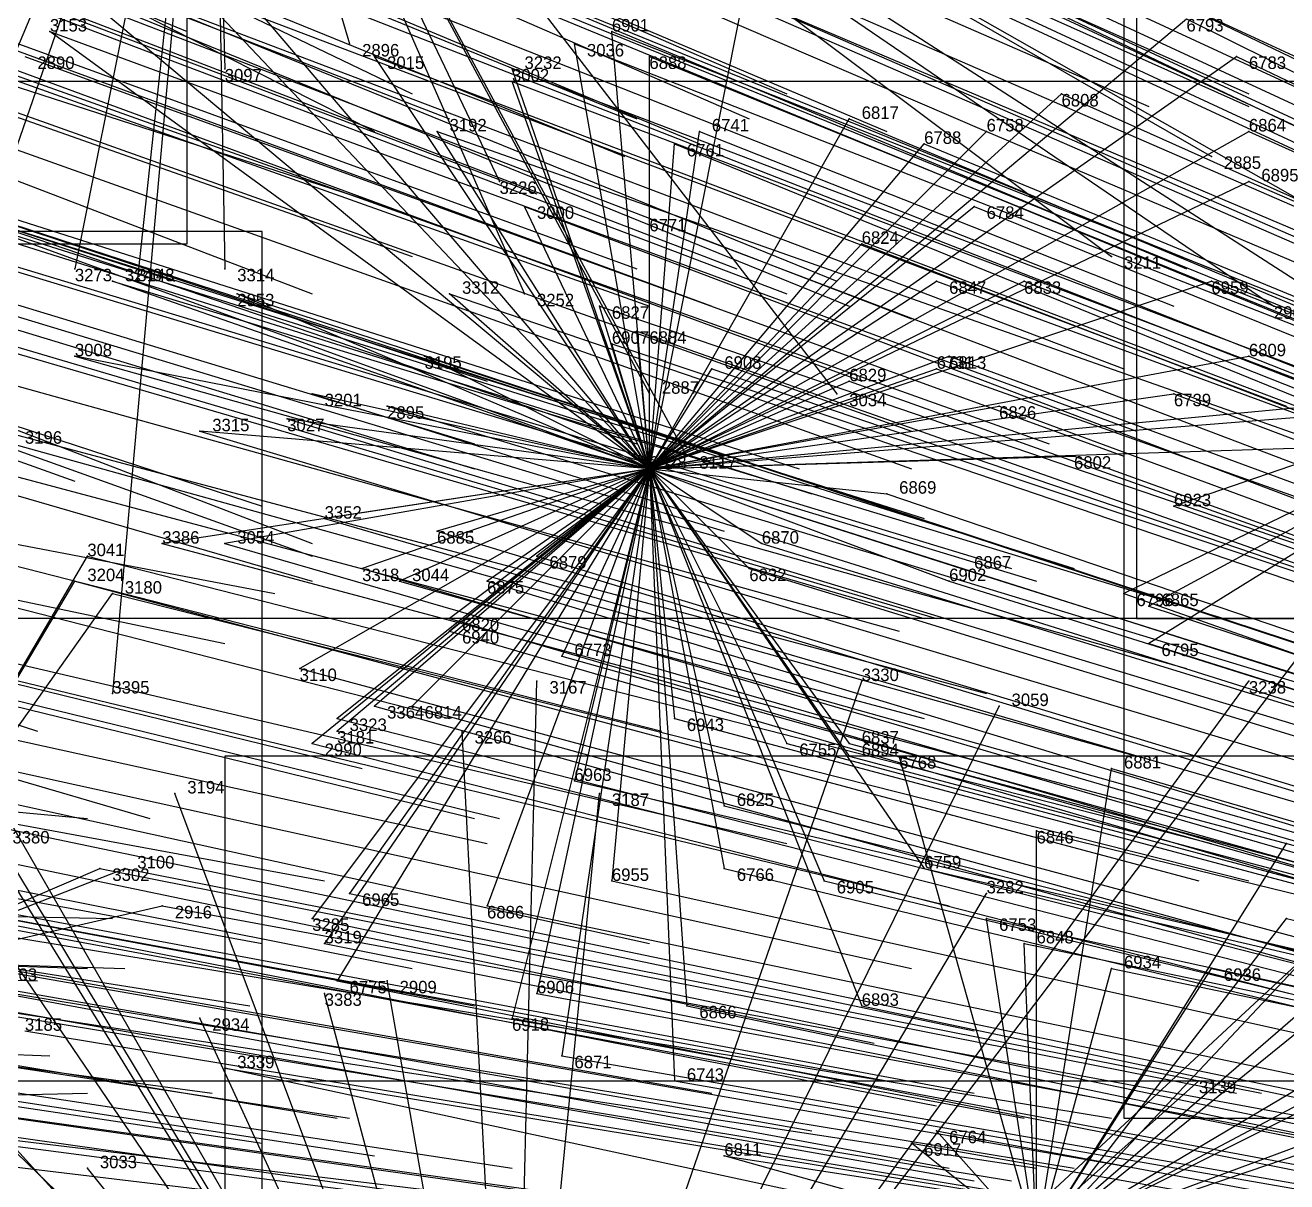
# Model space of a CAD drawing. Extents: x -0.5 to 0.59, y -0.5 to 0.59.
# Drawn here: x -0.392 to -0.291, y 0.0509 to 0.1435 of the extents above; entities that cross this region are included whole.
import ezdxf

# ---------------------------------------------------------------- set-up
doc = ezdxf.new("R2010")
doc.units = 0
for name, color, linetype in [('Clients', 3, 'CONTINUOUS'), ('Facilities', 3, 'CONTINUOUS'), ('Facilities_lines', 3, 'CONTINUOUS'), ('Min_max_boxes', 1, 'CONTINUOUS'), ('Normals', 1, 'CONTINUOUS'), ('Source_points', 5, 'CONTINUOUS'), ('Text', 3, 'CONTINUOUS')]:
    doc.layers.add(name, color=color, linetype=linetype)

msp = doc.modelspace()

# ---------------------------------------------------------------- linework, layer by layer
at = {"layer": 'Clients', "color": 5}
for p in [(-0.39, 0.143, -1.039), (-0.345, 0.143, -0.935), (-0.366, 0.142, -1.25), (-0.348, 0.142, -0.939), (-0.364, 0.141, -0.976), (-0.342, 0.141, -0.925), (-0.295, 0.141, -0.817), (-0.376, 0.14, -1.25), (-0.353, 0.14, -0.949), (-0.353, 0.139, -0.949), (-0.309, 0.138, -0.846), (-0.326, 0.136, -0.882), (-0.359, 0.135, -0.959), (-0.338, 0.135, -0.909), (-0.315, 0.135, -0.858), (-0.294, 0.135, -0.81), (-0.34, 0.134, -0.913), (-0.32, 0.134, -0.868), (-0.297, 0.133, -1.25), (-0.354, 0.131, -1.25), (-0.294, 0.131, -0.805), (-0.352, 0.129, -0.936), (-0.316, 0.129, -0.853), (-0.342, 0.128, -0.913), (-0.325, 0.126, -0.872), (-0.305, 0.125, -1.25), (-0.388, 0.124, -1.25), (-0.376, 0.124, -1.25), (-0.385, 0.123, -1.01), (-0.383, 0.123, -1.25), (-0.319, 0.123, -0.854), (-0.312, 0.123, -0.838), (-0.297, 0.123, -0.804), (-0.375, 0.122, -0.986), (-0.358, 0.122, -0.945), (-0.352, 0.122, -1.25), (-0.346, 0.121, -0.916), (-0.292, 0.121, -1.25), (-0.343, 0.119, -0.906), (-0.345, 0.118, -0.913), (-0.388, 0.117, -1.014), (-0.36, 0.117, -0.946), (-0.318, 0.117, -0.847), (-0.294, 0.117, -0.792), (-0.337, 0.116, -0.89), (-0.319, 0.116, -0.85), (-0.326, 0.115, -0.865), (-0.369, 0.114, -0.964), (-0.342, 0.114, -1.25), (-0.327, 0.114, -1.25), (-0.3, 0.114, -0.803), (-0.363, 0.113, -0.951), (-0.314, 0.113, -0.835), (-0.371, 0.112, -0.97), (-0.378, 0.111, -0.984), (-0.339, 0.109, -1.25), (-0.308, 0.109, -0.818), (-0.323, 0.106, -0.849), (-0.3, 0.105, -0.796), (-0.368, 0.104, -0.958), (-0.359, 0.103, -0.934), (-0.381, 0.102, -0.987), (-0.376, 0.102, -0.974), (-0.333, 0.102, -0.872), (-0.387, 0.101, -1), (-0.365, 0.1, -0.947), (-0.351, 0.101, -0.912), (-0.334, 0.1, -0.873), (-0.317, 0.1, -0.83), (-0.388, 0.099, -1), (-0.362, 0.099, -0.937), (-0.355, 0.099, -0.922), (-0.318, 0.099, -0.833), (-0.385, 0.098, -0.992), (-0.304, 0.098, -0.798), (-0.302, 0.097, -0.793), (-0.358, 0.096, -0.926), (-0.358, 0.095, -0.925), (-0.302, 0.094, -0.79), (-0.349, 0.093, -0.903), (-0.37, 0.092, -0.954), (-0.351, 0.091, -1.25), (-0.325, 0.091, -1.25), (-0.294, 0.091, -1.25), (-0.385, 0.09, -1.25), (-0.364, 0.089, -0.936), (-0.361, 0.089, -0.929), (-0.314, 0.089, -1.25), (-0.367, 0.088, -0.942), (-0.34, 0.088, -0.878), (-0.367, 0.087, -0.944), (-0.357, 0.087, -1.25), (-0.369, 0.086, -0.947), (-0.331, 0.086, -0.854), (-0.326, 0.086, -0.843), (-0.326, 0.085, -0.842), (-0.322, 0.085, -0.833), (-0.305, 0.084, -0.791), (-0.348, 0.083, -0.895), (-0.38, 0.082, -1.25), (-0.346, 0.082, -1.25), (-0.336, 0.081, -0.863), (-0.311, 0.079, -0.802), (-0.291, 0.078, -0.754), (-0.386, 0.076, -0.983), (-0.384, 0.076, -0.978), (-0.336, 0.076, -0.86), (-0.32, 0.076, -0.822), (-0.345, 0.075, -0.884), (-0.328, 0.075, -0.84), (-0.366, 0.074, -0.933), (-0.315, 0.074, -1.25), (-0.381, 0.073, -0.969), (-0.355, 0.073, -0.906), (-0.369, 0.072, -0.94), (-0.315, 0.072, -0.807), (-0.291, 0.072, -0.748), (-0.368, 0.07, -0.938), (-0.312, 0.07, -0.798), (-0.305, 0.068, -0.78), (-0.297, 0.068, -0.761), (-0.367, 0.067, -0.932), (-0.363, 0.067, -1.25), (-0.368, 0.066, -1.25), (-0.351, 0.066, -0.894), (-0.339, 0.065, -0.862), (-0.325, 0.065, -0.829), (-0.378, 0.064, -1.25), (-0.353, 0.064, -0.898), (-0.349, 0.061, -0.884), (-0.376, 0.06, -0.951), (-0.34, 0.059, -0.863), (-0.298, 0.059, -1.25), (-0.319, 0.055, -0.809), (-0.321, 0.054, -0.813), (-0.336, 0.053, -0.851), (-0.387, 0.052, -1.25)]:
    msp.add_point(p, dxfattribs=at)
at = {"layer": 'Facilities', "color": 3}
msp.add_point((-0.342, 0.108, -0.897), dxfattribs=at)
at = {"layer": 'Facilities_lines', "color": 3}
for p, q in [((-0.377, 0.179, -1.25), (-0.431, 0.05, -1.25)), ((-0.377, 0.179, -1.25), (-0.421, 0.052, -1.25)), ((-0.377, 0.179, -1.25), (-0.388, 0.124, -1.25)), ((-0.377, 0.179, -1.25), (-0.385, 0.09, -1.25)), ((-0.377, 0.179, -1.25), (-0.383, 0.123, -1.25)), ((-0.377, 0.179, -1.25), (-0.342, 0.114, -1.25)), ((-0.377, 0.179, -1.25), (-0.292, 0.121, -1.25)), ((-0.377, 0.179, -1.25), (-0.327, 0.114, -1.25)), ((-0.377, 0.179, -1.25), (-0.297, 0.133, -1.25)), ((-0.377, 0.179, -1.25), (-0.366, 0.142, -1.25)), ((-0.377, 0.179, -1.25), (-0.376, 0.14, -1.25)), ((-0.377, 0.179, -1.25), (-0.339, 0.109, -1.25)), ((-0.377, 0.179, -1.25), (-0.305, 0.125, -1.25)), ((-0.377, 0.179, -1.25), (-0.354, 0.131, -1.25)), ((-0.377, 0.179, -1.25), (-0.352, 0.122, -1.25)), ((-0.377, 0.179, -1.25), (-0.376, 0.124, -1.25)), ((-0.377, 0.179, -1.25), (-0.282, 0.125, -1.25)), ((-0.377, 0.179, -1.25), (-0.287, 0.121, -1.25)), ((-0.342, 0.108, -0.897), (-0.391, 0.149, -1.046)), ((-0.342, 0.108, -0.897), (-0.377, 0.149, -1.012)), ((-0.342, 0.108, -0.897), (-0.334, 0.148, -0.913)), ((-0.342, 0.108, -0.897), (-0.378, 0.146, -1.014)), ((-0.342, 0.108, -0.897), (-0.299, 0.144, -0.83)), ((-0.342, 0.108, -0.897), (-0.39, 0.143, -1.039)), ((-0.342, 0.108, -0.897), (-0.345, 0.143, -0.935)), ((-0.342, 0.108, -0.897), (-0.348, 0.142, -0.939)), ((-0.342, 0.108, -0.897), (-0.364, 0.141, -0.976)), ((-0.342, 0.108, -0.897), (-0.295, 0.141, -0.817)), ((-0.342, 0.108, -0.897), (-0.342, 0.141, -0.925)), ((-0.342, 0.108, -0.897), (-0.353, 0.14, -0.949)), ((-0.342, 0.108, -0.897), (-0.353, 0.139, -0.949)), ((-0.342, 0.108, -0.897), (-0.309, 0.138, -0.846)), ((-0.342, 0.108, -0.897), (-0.326, 0.136, -0.882)), ((-0.342, 0.108, -0.897), (-0.359, 0.135, -0.959)), ((-0.342, 0.108, -0.897), (-0.315, 0.135, -0.858)), ((-0.342, 0.108, -0.897), (-0.338, 0.135, -0.909)), ((-0.342, 0.108, -0.897), (-0.294, 0.135, -0.81)), ((-0.342, 0.108, -0.897), (-0.34, 0.134, -0.913)), ((-0.342, 0.108, -0.897), (-0.32, 0.134, -0.868)), ((-0.342, 0.108, -0.897), (-0.294, 0.131, -0.805)), ((-0.342, 0.108, -0.897), (-0.352, 0.129, -0.936)), ((-0.342, 0.108, -0.897), (-0.316, 0.129, -0.853)), ((-0.342, 0.108, -0.897), (-0.397, 0.128, -1.042)), ((-0.342, 0.108, -0.897), (-0.342, 0.128, -0.913)), ((-0.342, 0.108, -0.897), (-0.325, 0.126, -0.872)), ((-0.342, 0.108, -0.897), (-0.385, 0.123, -1.01)), ((-0.342, 0.108, -0.897), (-0.312, 0.123, -0.838)), ((-0.342, 0.108, -0.897), (-0.319, 0.123, -0.854)), ((-0.342, 0.108, -0.897), (-0.297, 0.123, -0.804)), ((-0.342, 0.108, -0.897), (-0.375, 0.122, -0.986)), ((-0.342, 0.108, -0.897), (-0.358, 0.122, -0.945)), ((-0.342, 0.108, -0.897), (-0.346, 0.121, -0.916)), ((-0.342, 0.108, -0.897), (-0.343, 0.119, -0.906)), ((-0.342, 0.108, -0.897), (-0.345, 0.118, -0.913)), ((-0.342, 0.108, -0.897), (-0.388, 0.117, -1.014)), ((-0.342, 0.108, -0.897), (-0.36, 0.117, -0.946)), ((-0.342, 0.108, -0.897), (-0.294, 0.117, -0.792)), ((-0.342, 0.108, -0.897), (-0.318, 0.117, -0.847)), ((-0.265, 0.117, -0.725), (-0.304, 0.098, -0.798)), ((-0.265, 0.117, -0.725), (-0.302, 0.094, -0.79)), ((-0.265, 0.117, -0.725), (-0.302, 0.097, -0.793)), ((-0.265, 0.117, -0.725), (-0.3, 0.105, -0.796)), ((-0.342, 0.108, -0.897), (-0.319, 0.116, -0.85)), ((-0.342, 0.108, -0.897), (-0.337, 0.116, -0.89)), ((-0.342, 0.108, -0.897), (-0.326, 0.115, -0.865)), ((-0.342, 0.108, -0.897), (-0.268, 0.115, -0.728)), ((-0.342, 0.108, -0.897), (-0.369, 0.114, -0.964)), ((-0.342, 0.108, -0.897), (-0.3, 0.114, -0.803)), ((-0.342, 0.108, -0.897), (-0.363, 0.113, -0.951)), ((-0.342, 0.108, -0.897), (-0.314, 0.113, -0.835)), ((-0.342, 0.108, -0.897), (-0.279, 0.113, -0.752)), ((-0.342, 0.108, -0.897), (-0.371, 0.112, -0.97)), ((-0.342, 0.108, -0.897), (-0.378, 0.111, -0.984)), ((-0.342, 0.108, -0.897), (-0.279, 0.11, -0.749)), ((-0.342, 0.108, -0.897), (-0.308, 0.109, -0.818)), ((-0.342, 0.108, -0.897), (-0.381, 0.102, -0.987)), ((-0.342, 0.108, -0.897), (-0.376, 0.102, -0.974)), ((-0.342, 0.108, -0.897), (-0.37, 0.092, -0.954)), ((-0.342, 0.108, -0.897), (-0.369, 0.086, -0.947)), ((-0.342, 0.108, -0.897), (-0.369, 0.072, -0.94)), ((-0.342, 0.108, -0.897), (-0.368, 0.07, -0.938)), ((-0.342, 0.108, -0.897), (-0.368, 0.104, -0.958)), ((-0.342, 0.108, -0.897), (-0.367, 0.087, -0.944)), ((-0.342, 0.108, -0.897), (-0.367, 0.088, -0.942)), ((-0.342, 0.108, -0.897), (-0.367, 0.067, -0.932)), ((-0.342, 0.108, -0.897), (-0.366, 0.074, -0.933)), ((-0.342, 0.108, -0.897), (-0.365, 0.1, -0.947)), ((-0.342, 0.108, -0.897), (-0.364, 0.089, -0.936)), ((-0.342, 0.108, -0.897), (-0.362, 0.099, -0.937)), ((-0.342, 0.108, -0.897), (-0.361, 0.089, -0.929)), ((-0.342, 0.108, -0.897), (-0.359, 0.103, -0.934)), ((-0.342, 0.108, -0.897), (-0.358, 0.096, -0.926)), ((-0.342, 0.108, -0.897), (-0.358, 0.095, -0.925)), ((-0.342, 0.108, -0.897), (-0.355, 0.099, -0.922)), ((-0.342, 0.108, -0.897), (-0.355, 0.073, -0.906)), ((-0.342, 0.108, -0.897), (-0.353, 0.064, -0.898)), ((-0.342, 0.108, -0.897), (-0.351, 0.101, -0.912)), ((-0.342, 0.108, -0.897), (-0.351, 0.066, -0.894)), ((-0.342, 0.108, -0.897), (-0.349, 0.093, -0.903)), ((-0.342, 0.108, -0.897), (-0.349, 0.061, -0.884)), ((-0.342, 0.108, -0.897), (-0.348, 0.083, -0.895)), ((-0.342, 0.108, -0.897), (-0.345, 0.075, -0.884)), ((-0.342, 0.108, -0.897), (-0.34, 0.059, -0.863)), ((-0.342, 0.108, -0.897), (-0.336, 0.076, -0.86)), ((-0.342, 0.108, -0.897), (-0.336, 0.081, -0.863)), ((-0.342, 0.108, -0.897), (-0.334, 0.1, -0.873)), ((-0.342, 0.108, -0.897), (-0.331, 0.086, -0.854)), ((-0.342, 0.108, -0.897), (-0.339, 0.065, -0.862)), ((-0.342, 0.108, -0.897), (-0.326, 0.086, -0.843)), ((-0.342, 0.108, -0.897), (-0.323, 0.106, -0.849)), ((-0.342, 0.108, -0.897), (-0.317, 0.1, -0.83)), ((-0.342, 0.108, -0.897), (-0.325, 0.065, -0.829)), ((-0.342, 0.108, -0.897), (-0.326, 0.085, -0.842)), ((-0.342, 0.108, -0.897), (-0.318, 0.099, -0.833)), ((-0.342, 0.108, -0.897), (-0.328, 0.075, -0.84)), ((-0.342, 0.108, -0.897), (-0.333, 0.102, -0.872)), ((-0.342, 0.108, -0.897), (-0.32, 0.076, -0.822)), ((-0.342, 0.108, -0.897), (-0.34, 0.088, -0.878)), ((-0.407, 0.067, -1.032), (-0.387, 0.101, -1)), ((-0.407, 0.067, -1.032), (-0.388, 0.099, -1)), ((-0.407, 0.067, -1.032), (-0.385, 0.098, -0.992)), ((-0.353, 0.01, -1.25), (-0.406, 0.096, -1.25)), ((-0.353, 0.01, -1.25), (-0.402, 0.095, -1.25)), ((-0.353, 0.01, -1.25), (-0.29, 0.093, -1.25)), ((-0.353, 0.01, -1.25), (-0.351, 0.091, -1.25)), ((-0.353, 0.01, -1.25), (-0.294, 0.091, -1.25)), ((-0.353, 0.01, -1.25), (-0.325, 0.091, -1.25)), ((-0.353, 0.01, -1.25), (-0.314, 0.089, -1.25)), ((-0.353, 0.01, -1.25), (-0.357, 0.087, -1.25)), ((-0.311, 0.046, -0.786), (-0.322, 0.085, -0.833)), ((-0.311, 0.046, -0.786), (-0.305, 0.084, -0.791)), ((-0.353, 0.01, -1.25), (-0.38, 0.082, -1.25)), ((-0.353, 0.01, -1.25), (-0.346, 0.082, -1.25)), ((-0.311, 0.046, -0.786), (-0.279, 0.08, -0.727)), ((-0.353, 0.01, -1.25), (-0.4, 0.079, -1.25)), ((-0.311, 0.046, -0.786), (-0.311, 0.079, -0.802)), ((-0.353, 0.01, -1.25), (-0.394, 0.078, -1.25)), ((-0.311, 0.046, -0.786), (-0.291, 0.078, -0.754)), ((-0.407, 0.067, -1.032), (-0.384, 0.076, -0.978)), ((-0.407, 0.067, -1.032), (-0.386, 0.076, -0.983)), ((-0.353, 0.01, -1.25), (-0.283, 0.075, -1.25)), ((-0.311, 0.046, -0.786), (-0.262, 0.075, -0.68)), ((-0.353, 0.01, -1.25), (-0.315, 0.074, -1.25)), ((-0.407, 0.067, -1.032), (-0.381, 0.073, -0.969)), ((-0.311, 0.046, -0.786), (-0.315, 0.072, -0.807)), ((-0.311, 0.046, -0.786), (-0.291, 0.072, -0.748)), ((-0.311, 0.046, -0.786), (-0.312, 0.07, -0.798)), ((-0.311, 0.046, -0.786), (-0.265, 0.069, -0.684)), ((-0.311, 0.046, -0.786), (-0.305, 0.068, -0.78)), ((-0.311, 0.046, -0.786), (-0.297, 0.068, -0.761)), ((-0.407, 0.067, -1.032), (-0.381, 0.042, -0.958)), ((-0.353, 0.01, -1.25), (-0.405, 0.067, -1.25)), ((-0.353, 0.01, -1.25), (-0.363, 0.067, -1.25)), ((-0.353, 0.01, -1.25), (-0.287, 0.067, -1.25)), ((-0.311, 0.046, -0.786), (-0.249, 0.067, -0.644)), ((-0.353, 0.01, -1.25), (-0.368, 0.066, -1.25)), ((-0.353, 0.01, -1.25), (-0.378, 0.064, -1.25)), ((-0.311, 0.046, -0.786), (-0.277, 0.064, -0.711)), ((-0.311, 0.046, -0.786), (-0.29, 0.063, -0.741)), ((-0.311, 0.046, -0.786), (-0.268, 0.062, -0.687)), ((-0.311, 0.046, -0.786), (-0.376, 0.06, -0.951)), ((-0.353, 0.01, -1.25), (-0.298, 0.059, -1.25)), ((-0.311, 0.046, -0.786), (-0.319, 0.055, -0.809)), ((-0.311, 0.046, -0.786), (-0.321, 0.054, -0.813)), ((-0.311, 0.046, -0.786), (-0.336, 0.053, -0.851)), ((-0.353, 0.01, -1.25), (-0.387, 0.052, -1.25))]:
    msp.add_line(p, q, dxfattribs=at)
at = {"layer": 'Min_max_boxes', "color": 1}
for p, q in [((-0.379, 0.126, -1.227), (-0.379, 0.233, -1.227)), ((-0.379, 0.126, -1.04), (-0.379, 0.233, -1.04)), ((-0.303, 0.207, -0.854), (-0.303, 0.096, -0.854)), ((-0.303, 0.207, -0.535), (-0.303, 0.096, -0.535)), ((-0.304, 0.175, -0.835), (-0.304, 0.056, -0.835)), ((-0.304, 0.175, -0.574), (-0.304, 0.056, -0.574)), ((-0.237, 0.139, -1.25), (-0.479, 0.139, -1.25)), ((-0.237, 0.139, -1.25), (-0.479, 0.139, -1.25)), ((-0.373, 0.127, -1.177), (-0.466, 0.127, -1.177)), ((-0.373, 0.127, -0.933), (-0.466, 0.127, -0.933)), ((-0.373, 0.008, -1.177), (-0.373, 0.127, -1.177)), ((-0.373, 0.008, -0.933), (-0.373, 0.127, -0.933)), ((-0.373, 0.127, -1.177), (-0.373, 0.127, -0.933)), ((-0.468, 0.126, -1.227), (-0.379, 0.126, -1.227)), ((-0.468, 0.126, -1.04), (-0.379, 0.126, -1.04)), ((-0.379, 0.126, -1.227), (-0.379, 0.126, -1.04)), ((-0.185, 0.096, -1.25), (-0.437, 0.096, -1.25)), ((-0.185, 0.096, -1.25), (-0.437, 0.096, -1.25)), ((-0.303, 0.096, -0.854), (-0.162, 0.096, -0.854)), ((-0.303, 0.096, -0.535), (-0.162, 0.096, -0.535)), ((-0.303, 0.096, -0.854), (-0.303, 0.096, -0.535)), ((-0.247, 0.085, -0.951), (-0.376, 0.085, -0.951)), ((-0.376, 0.085, -0.951), (-0.376, 0.01, -0.951)), ((-0.247, 0.085, -0.629), (-0.376, 0.085, -0.629)), ((-0.376, 0.085, -0.629), (-0.376, 0.01, -0.629)), ((-0.376, 0.085, -0.951), (-0.376, 0.085, -0.629)), ((-0.397, 0.059, -1.046), (-0.268, 0.059, -1.046)), ((-0.397, 0.059, -0.728), (-0.268, 0.059, -0.728)), ((-0.304, 0.056, -0.835), (-0.207, 0.056, -0.835)), ((-0.304, 0.056, -0.574), (-0.207, 0.056, -0.574)), ((-0.304, 0.056, -0.835), (-0.304, 0.056, -0.574))]:
    msp.add_line(p, q, dxfattribs=at)
at = {"layer": 'Normals', "color": 1}
for p, q in [((-0.453, 0.18, -1.218), (-0.364, 0.135, -1.225)), ((-0.448, 0.18, -1.206), (-0.361, 0.138, -1.232)), ((-0.37, 0.178, -1.027), (-0.286, 0.139, -1.064)), ((-0.459, 0.176, -1.23), (-0.379, 0.143, -1.181)), ((-0.379, 0.176, -1.044), (-0.294, 0.138, -1.081)), ((-0.416, 0.175, -1.129), (-0.331, 0.138, -1.167)), ((-0.379, 0.175, -1.044), (-0.294, 0.137, -1.081)), ((-0.387, 0.174, -1.061), (-0.302, 0.137, -1.098)), ((-0.419, 0.173, -1.133), (-0.334, 0.136, -1.171)), ((-0.401, 0.172, -1.091), (-0.315, 0.135, -1.128)), ((-0.429, 0.171, -1.154), (-0.343, 0.136, -1.191)), ((-0.408, 0.171, -1.106), (-0.323, 0.135, -1.144)), ((-0.353, 0.171, -0.982), (-0.27, 0.131, -1.019)), ((-0.446, 0.17, -1.193), (-0.358, 0.136, -1.228)), ((-0.424, 0.17, -1.142), (-0.338, 0.134, -1.179)), ((-0.358, 0.17, -0.992), (-0.274, 0.131, -1.029)), ((-0.359, 0.169, -0.992), (-0.275, 0.13, -1.029)), ((-0.43, 0.168, -1.155), (-0.344, 0.133, -1.192)), ((-0.355, 0.166, -0.981), (-0.271, 0.127, -1.018)), ((-0.438, 0.163, -1.168), (-0.351, 0.13, -1.205)), ((-0.375, 0.163, -1.023), (-0.29, 0.127, -1.061)), ((-0.374, 0.163, -1.019), (-0.289, 0.126, -1.057)), ((-0.385, 0.16, -1.043), (-0.299, 0.124, -1.08)), ((-0.456, 0.159, -1.208), (-0.363, 0.129, -1.229)), ((-0.383, 0.159, -1.037), (-0.297, 0.124, -1.074)), ((-0.341, 0.159, -0.94), (-0.257, 0.12, -0.977)), ((-0.463, 0.158, -1.222), (-0.369, 0.122, -1.219)), ((-0.413, 0.158, -1.104), (-0.327, 0.123, -1.142)), ((-0.421, 0.157, -1.124), (-0.335, 0.124, -1.161)), ((-0.449, 0.156, -1.188), (-0.361, 0.125, -1.225)), ((-0.431, 0.156, -1.145), (-0.343, 0.124, -1.182)), ((-0.412, 0.156, -1.101), (-0.326, 0.121, -1.139)), ((-0.418, 0.155, -1.115), (-0.331, 0.122, -1.152)), ((-0.386, 0.155, -1.04), (-0.3, 0.121, -1.077)), ((-0.424, 0.153, -1.128), (-0.337, 0.121, -1.165)), ((-0.407, 0.153, -1.089), (-0.321, 0.12, -1.126)), ((-0.37, 0.153, -1), (-0.284, 0.118, -1.038)), ((-0.331, 0.153, -0.912), (-0.247, 0.114, -0.95)), ((-0.47, 0.152, -1.234), (-0.38, 0.123, -1.199)), ((-0.429, 0.152, -1.139), (-0.342, 0.121, -1.175)), ((-0.35, 0.152, -0.955), (-0.265, 0.115, -0.991)), ((-0.366, 0.151, -0.991), (-0.281, 0.116, -1.028)), ((-0.328, 0.151, -0.902), (-0.244, 0.112, -0.939)), ((-0.323, 0.151, -0.89), (-0.239, 0.111, -0.928)), ((-0.391, 0.149, -1.046), (-0.304, 0.116, -1.083)), ((-0.377, 0.149, -1.012), (-0.29, 0.115, -1.049)), ((-0.334, 0.148, -0.913), (-0.249, 0.111, -0.95)), ((-0.412, 0.147, -1.094), (-0.325, 0.115, -1.131)), ((-0.378, 0.146, -1.014), (-0.291, 0.113, -1.051)), ((-0.443, 0.144, -1.165), (-0.355, 0.115, -1.202)), ((-0.299, 0.144, -0.83), (-0.216, 0.103, -0.867)), ((-0.39, 0.143, -1.039), (-0.303, 0.111, -1.076)), ((-0.345, 0.143, -0.935), (-0.259, 0.109, -0.972)), ((-0.408, 0.142, -1.08), (-0.321, 0.111, -1.118)), ((-0.366, 0.142, -1.25), (-0.366, 0.142, -1.15)), ((-0.348, 0.142, -0.939), (-0.261, 0.108, -0.976)), ((-0.397, 0.141, -1.053), (-0.31, 0.11, -1.091)), ((-0.392, 0.141, -1.04), (-0.304, 0.109, -1.078)), ((-0.364, 0.141, -0.976), (-0.277, 0.108, -1.013)), ((-0.342, 0.141, -0.925), (-0.256, 0.106, -0.963)), ((-0.295, 0.141, -0.817), (-0.211, 0.101, -0.854)), ((-0.431, 0.14, -1.133), (-0.343, 0.11, -1.169)), ((-0.376, 0.14, -1.25), (-0.376, 0.14, -1.15)), ((-0.353, 0.14, -0.949), (-0.266, 0.107, -0.986)), ((-0.408, 0.139, -1.078), (-0.321, 0.108, -1.116)), ((-0.353, 0.139, -0.949), (-0.266, 0.106, -0.986)), ((-0.425, 0.138, -1.116), (-0.336, 0.109, -1.153)), ((-0.309, 0.138, -0.846), (-0.224, 0.1, -0.883)), ((-0.472, 0.137, -1.228), (-0.388, 0.107, -1.183)), ((-0.46, 0.137, -1.201), (-0.369, 0.102, -1.22)), ((-0.445, 0.137, -1.163), (-0.356, 0.11, -1.2)), ((-0.468, 0.136, -1.217), (-0.373, 0.105, -1.227)), ((-0.418, 0.136, -1.1), (-0.33, 0.108, -1.137)), ((-0.326, 0.136, -0.882), (-0.24, 0.1, -0.919)), ((-0.445, 0.135, -1.163), (-0.356, 0.108, -1.2)), ((-0.359, 0.135, -0.959), (-0.271, 0.104, -0.995)), ((-0.338, 0.135, -0.909), (-0.252, 0.101, -0.947)), ((-0.315, 0.135, -0.858), (-0.23, 0.099, -0.894)), ((-0.294, 0.135, -0.81), (-0.21, 0.097, -0.848)), ((-0.461, 0.134, -1.201), (-0.369, 0.101, -1.22)), ((-0.418, 0.134, -1.097), (-0.329, 0.106, -1.134)), ((-0.34, 0.134, -0.913), (-0.254, 0.099, -0.95)), ((-0.32, 0.134, -0.868), (-0.235, 0.099, -0.906)), ((-0.297, 0.133, -1.25), (-0.297, 0.133, -1.15)), ((-0.408, 0.132, -1.072), (-0.32, 0.104, -1.11)), ((-0.354, 0.131, -1.25), (-0.354, 0.131, -1.15)), ((-0.294, 0.131, -0.805), (-0.209, 0.094, -0.842)), ((-0.425, 0.13, -1.111), (-0.336, 0.103, -1.148)), ((-0.352, 0.129, -0.936), (-0.265, 0.096, -0.973)), ((-0.316, 0.129, -0.853), (-0.23, 0.094, -0.89)), ((-0.397, 0.128, -1.042), (-0.308, 0.1, -1.079)), ((-0.342, 0.128, -0.913), (-0.255, 0.095, -0.95)), ((-0.402, 0.127, -1.054), (-0.313, 0.1, -1.092)), ((-0.462, 0.126, -1.196), (-0.369, 0.099, -1.223)), ((-0.4, 0.126, -1.049), (-0.311, 0.099, -1.087)), ((-0.325, 0.126, -0.872), (-0.239, 0.093, -0.91)), ((-0.305, 0.125, -1.25), (-0.305, 0.125, -1.15)), ((-0.388, 0.124, -1.25), (-0.388, 0.124, -1.15)), ((-0.376, 0.124, -1.25), (-0.376, 0.124, -1.15)), ((-0.385, 0.123, -1.01), (-0.296, 0.096, -1.048)), ((-0.383, 0.123, -1.25), (-0.383, 0.123, -1.15)), ((-0.319, 0.123, -0.854), (-0.232, 0.091, -0.891)), ((-0.312, 0.123, -0.838), (-0.226, 0.089, -0.876)), ((-0.297, 0.123, -0.804), (-0.211, 0.089, -0.841)), ((-0.409, 0.122, -1.067), (-0.32, 0.096, -1.105)), ((-0.407, 0.122, -1.063), (-0.319, 0.096, -1.101)), ((-0.375, 0.122, -0.986), (-0.287, 0.093, -1.023)), ((-0.358, 0.122, -0.945), (-0.27, 0.092, -0.982)), ((-0.352, 0.122, -1.25), (-0.352, 0.122, -1.15)), ((-0.346, 0.121, -0.916), (-0.258, 0.091, -0.954)), ((-0.292, 0.121, -1.25), (-0.292, 0.121, -1.15)), ((-0.412, 0.12, -1.072), (-0.322, 0.095, -1.109)), ((-0.343, 0.119, -0.906), (-0.255, 0.088, -0.944)), ((-0.345, 0.118, -0.913), (-0.258, 0.089, -0.95)), ((-0.388, 0.117, -1.014), (-0.299, 0.092, -1.051)), ((-0.36, 0.117, -0.946), (-0.272, 0.088, -0.984)), ((-0.318, 0.117, -0.847), (-0.231, 0.085, -0.884)), ((-0.294, 0.117, -0.792), (-0.208, 0.083, -0.829)), ((-0.466, 0.116, -1.2), (-0.372, 0.098, -1.229)), ((-0.337, 0.116, -0.89), (-0.249, 0.086, -0.928)), ((-0.319, 0.116, -0.85), (-0.232, 0.085, -0.887)), ((-0.479, 0.115, -1.232), (-0.391, 0.087, -1.194)), ((-0.326, 0.115, -0.865), (-0.239, 0.084, -0.903)), ((-0.471, 0.114, -1.211), (-0.376, 0.094, -1.234)), ((-0.405, 0.114, -1.051), (-0.315, 0.09, -1.089)), ((-0.369, 0.114, -0.964), (-0.28, 0.086, -1.001)), ((-0.342, 0.114, -1.25), (-0.342, 0.114, -1.15)), ((-0.327, 0.114, -1.25), (-0.327, 0.114, -1.15)), ((-0.3, 0.114, -0.803), (-0.213, 0.081, -0.84)), ((-0.363, 0.113, -0.951), (-0.274, 0.086, -0.988)), ((-0.314, 0.113, -0.835), (-0.227, 0.081, -0.872)), ((-0.41, 0.112, -1.062), (-0.32, 0.088, -1.1)), ((-0.371, 0.112, -0.97), (-0.282, 0.085, -1.007)), ((-0.448, 0.111, -1.155), (-0.358, 0.088, -1.192)), ((-0.378, 0.111, -0.984), (-0.288, 0.084, -1.02)), ((-0.431, 0.11, -1.112), (-0.341, 0.087, -1.149)), ((-0.393, 0.11, -1.02), (-0.303, 0.085, -1.057)), ((-0.339, 0.109, -1.25), (-0.339, 0.109, -1.15)), ((-0.308, 0.109, -0.818), (-0.222, 0.078, -0.856)), ((-0.478, 0.108, -1.225), (-0.382, 0.08, -1.229)), ((-0.342, 0.108, -0.897), (-0.254, 0.08, -0.935)), ((-0.455, 0.106, -1.168), (-0.365, 0.084, -1.205)), ((-0.323, 0.106, -0.849), (-0.235, 0.076, -0.886)), ((-0.3, 0.105, -0.796), (-0.213, 0.074, -0.833)), ((-0.368, 0.104, -0.958), (-0.279, 0.078, -0.995)), ((-0.359, 0.103, -0.934), (-0.27, 0.076, -0.971)), ((-0.446, 0.102, -1.143), (-0.356, 0.08, -1.181)), ((-0.444, 0.102, -1.138), (-0.354, 0.08, -1.176)), ((-0.381, 0.102, -0.987), (-0.291, 0.078, -1.023)), ((-0.376, 0.102, -0.974), (-0.286, 0.076, -1.011)), ((-0.333, 0.102, -0.872), (-0.245, 0.075, -0.909)), ((-0.387, 0.101, -1), (-0.297, 0.078, -1.037)), ((-0.365, 0.1, -0.947), (-0.276, 0.074, -0.984)), ((-0.351, 0.101, -0.912), (-0.262, 0.074, -0.95)), ((-0.334, 0.1, -0.873), (-0.246, 0.073, -0.91)), ((-0.317, 0.1, -0.83), (-0.228, 0.072, -0.867)), ((-0.421, 0.099, -1.082), (-0.331, 0.078, -1.119)), ((-0.388, 0.099, -1), (-0.298, 0.075, -1.037)), ((-0.362, 0.099, -0.937), (-0.273, 0.074, -0.975)), ((-0.355, 0.099, -0.922), (-0.266, 0.072, -0.959)), ((-0.318, 0.099, -0.833), (-0.229, 0.071, -0.87)), ((-0.446, 0.098, -1.14), (-0.355, 0.078, -1.178)), ((-0.385, 0.098, -0.992), (-0.294, 0.075, -1.028)), ((-0.304, 0.098, -0.798), (-0.216, 0.067, -0.835)), ((-0.302, 0.097, -0.793), (-0.214, 0.068, -0.83)), ((-0.358, 0.096, -0.926), (-0.269, 0.07, -0.963)), ((-0.409, 0.095, -1.048), (-0.318, 0.073, -1.085)), ((-0.358, 0.095, -0.925), (-0.269, 0.069, -0.963)), ((-0.302, 0.094, -0.79), (-0.213, 0.066, -0.827)), ((-0.349, 0.093, -0.903), (-0.26, 0.068, -0.94)), ((-0.46, 0.092, -1.172), (-0.368, 0.075, -1.209)), ((-0.37, 0.092, -0.954), (-0.281, 0.068, -0.991)), ((-0.351, 0.091, -1.25), (-0.351, 0.091, -1.15)), ((-0.325, 0.091, -1.25), (-0.325, 0.091, -1.15)), ((-0.294, 0.091, -1.25), (-0.294, 0.091, -1.15)), ((-0.433, 0.09, -1.105), (-0.342, 0.07, -1.142)), ((-0.385, 0.09, -1.25), (-0.385, 0.09, -1.15)), ((-0.485, 0.089, -1.233), (-0.387, 0.08, -1.246)), ((-0.364, 0.089, -0.936), (-0.274, 0.064, -0.973)), ((-0.361, 0.089, -0.929), (-0.271, 0.064, -0.966)), ((-0.314, 0.089, -1.25), (-0.314, 0.089, -1.15)), ((-0.412, 0.088, -1.054), (-0.321, 0.068, -1.09)), ((-0.367, 0.088, -0.942), (-0.277, 0.065, -0.979)), ((-0.34, 0.088, -0.878), (-0.25, 0.064, -0.915)), ((-0.466, 0.087, -1.186), (-0.373, 0.07, -1.218)), ((-0.367, 0.087, -0.944), (-0.277, 0.064, -0.981)), ((-0.357, 0.087, -1.25), (-0.357, 0.087, -1.15)), ((-0.452, 0.086, -1.151), (-0.361, 0.068, -1.188)), ((-0.369, 0.086, -0.947), (-0.279, 0.063, -0.984)), ((-0.331, 0.086, -0.854), (-0.241, 0.062, -0.891)), ((-0.326, 0.086, -0.843), (-0.236, 0.062, -0.879)), ((-0.326, 0.085, -0.842), (-0.236, 0.061, -0.878)), ((-0.322, 0.085, -0.833), (-0.233, 0.06, -0.87)), ((-0.305, 0.084, -0.791), (-0.216, 0.058, -0.828)), ((-0.348, 0.083, -0.895), (-0.258, 0.062, -0.933)), ((-0.447, 0.082, -1.137), (-0.356, 0.065, -1.174)), ((-0.407, 0.082, -1.038), (-0.316, 0.063, -1.075)), ((-0.38, 0.082, -1.25), (-0.38, 0.082, -1.15)), ((-0.346, 0.082, -1.25), (-0.346, 0.082, -1.15)), ((-0.415, 0.081, -1.057), (-0.324, 0.062, -1.093)), ((-0.336, 0.081, -0.863), (-0.245, 0.058, -0.9)), ((-0.469, 0.08, -1.189), (-0.374, 0.065, -1.218)), ((-0.311, 0.079, -0.802), (-0.221, 0.057, -0.839)), ((-0.291, 0.078, -0.754), (-0.202, 0.055, -0.793)), ((-0.415, 0.076, -1.055), (-0.323, 0.059, -1.091)), ((-0.386, 0.076, -0.983), (-0.295, 0.058, -1.02)), ((-0.384, 0.076, -0.978), (-0.293, 0.058, -1.015)), ((-0.336, 0.076, -0.86), (-0.245, 0.054, -0.897)), ((-0.32, 0.076, -0.822), (-0.23, 0.055, -0.86)), ((-0.411, 0.075, -1.044), (-0.319, 0.057, -1.08)), ((-0.407, 0.075, -1.035), (-0.316, 0.058, -1.072)), ((-0.345, 0.075, -0.884), (-0.255, 0.055, -0.921)), ((-0.328, 0.075, -0.84), (-0.237, 0.053, -0.878)), ((-0.485, 0.074, -1.226), (-0.385, 0.072, -1.233)), ((-0.428, 0.074, -1.087), (-0.337, 0.058, -1.124)), ((-0.366, 0.074, -0.933), (-0.275, 0.055, -0.97)), ((-0.315, 0.074, -1.25), (-0.315, 0.074, -1.15)), ((-0.403, 0.073, -1.025), (-0.312, 0.056, -1.062)), ((-0.381, 0.073, -0.969), (-0.289, 0.056, -1.006)), ((-0.355, 0.073, -0.906), (-0.264, 0.054, -0.943)), ((-0.369, 0.072, -0.94), (-0.278, 0.053, -0.978)), ((-0.315, 0.072, -0.807), (-0.224, 0.052, -0.845)), ((-0.291, 0.072, -0.748), (-0.201, 0.051, -0.787)), ((-0.486, 0.071, -1.228), (-0.387, 0.068, -1.238)), ((-0.482, 0.071, -1.219), (-0.384, 0.068, -1.235)), ((-0.473, 0.071, -1.195), (-0.377, 0.058, -1.222)), ((-0.458, 0.071, -1.159), (-0.367, 0.056, -1.197)), ((-0.42, 0.071, -1.066), (-0.329, 0.055, -1.102)), ((-0.396, 0.071, -1.005), (-0.305, 0.056, -1.043)), ((-0.491, 0.07, -1.239), (-0.391, 0.067, -1.247)), ((-0.458, 0.07, -1.157), (-0.366, 0.056, -1.194)), ((-0.368, 0.07, -0.938), (-0.278, 0.052, -0.975)), ((-0.312, 0.07, -0.798), (-0.221, 0.051, -0.836)), ((-0.41, 0.069, -1.039), (-0.318, 0.052, -1.076)), ((-0.466, 0.068, -1.177), (-0.373, 0.054, -1.212)), ((-0.395, 0.068, -1.001), (-0.303, 0.052, -1.039)), ((-0.305, 0.068, -0.78), (-0.214, 0.049, -0.818)), ((-0.297, 0.068, -0.761), (-0.207, 0.048, -0.799)), ((-0.456, 0.067, -1.151), (-0.364, 0.053, -1.188)), ((-0.407, 0.067, -1.032), (-0.316, 0.051, -1.069)), ((-0.399, 0.067, -1.012), (-0.308, 0.052, -1.05)), ((-0.367, 0.067, -0.932), (-0.276, 0.049, -0.97)), ((-0.363, 0.067, -1.25), (-0.363, 0.067, -1.15)), ((-0.445, 0.066, -1.124), (-0.353, 0.052, -1.162)), ((-0.404, 0.066, -1.023), (-0.313, 0.051, -1.061)), ((-0.403, 0.066, -1.02), (-0.311, 0.052, -1.058)), ((-0.368, 0.066, -1.25), (-0.368, 0.066, -1.15)), ((-0.351, 0.066, -0.894), (-0.26, 0.049, -0.931)), ((-0.489, 0.065, -1.234), (-0.39, 0.061, -1.247)), ((-0.339, 0.065, -0.862), (-0.248, 0.046, -0.9)), ((-0.325, 0.065, -0.829), (-0.235, 0.046, -0.867)), ((-0.378, 0.064, -1.25), (-0.378, 0.064, -1.15)), ((-0.353, 0.064, -0.898), (-0.262, 0.047, -0.935)), ((-0.453, 0.063, -1.144), (-0.361, 0.05, -1.181)), ((-0.392, 0.063, -0.993), (-0.301, 0.048, -1.03)), ((-0.428, 0.061, -1.08), (-0.335, 0.048, -1.117)), ((-0.349, 0.061, -0.884), (-0.257, 0.045, -0.922)), ((-0.376, 0.06, -0.951), (-0.284, 0.045, -0.988)), ((-0.433, 0.059, -1.093), (-0.341, 0.047, -1.13)), ((-0.34, 0.059, -0.863), (-0.248, 0.043, -0.899)), ((-0.298, 0.059, -1.25), (-0.298, 0.059, -1.15)), ((-0.487, 0.056, -1.226), (-0.387, 0.058, -1.231)), ((-0.407, 0.058, -1.027), (-0.315, 0.045, -1.065)), ((-0.416, 0.057, -1.05), (-0.324, 0.046, -1.087)), ((-0.417, 0.055, -1.051), (-0.325, 0.044, -1.088)), ((-0.319, 0.055, -0.809), (-0.228, 0.038, -0.846)), ((-0.321, 0.054, -0.813), (-0.23, 0.038, -0.851)), ((-0.336, 0.053, -0.851), (-0.245, 0.039, -0.889)), ((-0.387, 0.052, -1.25), (-0.387, 0.052, -1.15))]:
    msp.add_line(p, q, dxfattribs=at)
at = {"layer": 'Source_points', "color": 5}
for p in [(-0.39, 0.143, -1.039), (-0.345, 0.143, -0.935), (-0.366, 0.142, -1.25), (-0.348, 0.142, -0.939), (-0.364, 0.141, -0.976), (-0.342, 0.141, -0.925), (-0.295, 0.141, -0.817), (-0.376, 0.14, -1.25), (-0.353, 0.14, -0.949), (-0.353, 0.139, -0.949), (-0.309, 0.138, -0.846), (-0.326, 0.136, -0.882), (-0.359, 0.135, -0.959), (-0.338, 0.135, -0.909), (-0.315, 0.135, -0.858), (-0.294, 0.135, -0.81), (-0.34, 0.134, -0.913), (-0.32, 0.134, -0.868), (-0.297, 0.133, -1.25), (-0.354, 0.131, -1.25), (-0.294, 0.131, -0.805), (-0.352, 0.129, -0.936), (-0.316, 0.129, -0.853), (-0.342, 0.128, -0.913), (-0.325, 0.126, -0.872), (-0.305, 0.125, -1.25), (-0.388, 0.124, -1.25), (-0.376, 0.124, -1.25), (-0.385, 0.123, -1.01), (-0.383, 0.123, -1.25), (-0.319, 0.123, -0.854), (-0.312, 0.123, -0.838), (-0.297, 0.123, -0.804), (-0.375, 0.122, -0.986), (-0.358, 0.122, -0.945), (-0.352, 0.122, -1.25), (-0.346, 0.121, -0.916), (-0.292, 0.121, -1.25), (-0.343, 0.119, -0.906), (-0.345, 0.118, -0.913), (-0.388, 0.117, -1.014), (-0.36, 0.117, -0.946), (-0.318, 0.117, -0.847), (-0.294, 0.117, -0.792), (-0.337, 0.116, -0.89), (-0.319, 0.116, -0.85), (-0.326, 0.115, -0.865), (-0.369, 0.114, -0.964), (-0.342, 0.114, -1.25), (-0.327, 0.114, -1.25), (-0.3, 0.114, -0.803), (-0.363, 0.113, -0.951), (-0.314, 0.113, -0.835), (-0.371, 0.112, -0.97), (-0.378, 0.111, -0.984), (-0.339, 0.109, -1.25), (-0.308, 0.109, -0.818), (-0.342, 0.108, -0.897), (-0.323, 0.106, -0.849), (-0.3, 0.105, -0.796), (-0.368, 0.104, -0.958), (-0.359, 0.103, -0.934), (-0.381, 0.102, -0.987), (-0.376, 0.102, -0.974), (-0.333, 0.102, -0.872), (-0.387, 0.101, -1), (-0.365, 0.1, -0.947), (-0.351, 0.101, -0.912), (-0.334, 0.1, -0.873), (-0.317, 0.1, -0.83), (-0.388, 0.099, -1), (-0.362, 0.099, -0.937), (-0.355, 0.099, -0.922), (-0.318, 0.099, -0.833), (-0.385, 0.098, -0.992), (-0.304, 0.098, -0.798), (-0.302, 0.097, -0.793), (-0.358, 0.096, -0.926), (-0.358, 0.095, -0.925), (-0.302, 0.094, -0.79), (-0.349, 0.093, -0.903), (-0.37, 0.092, -0.954), (-0.351, 0.091, -1.25), (-0.325, 0.091, -1.25), (-0.294, 0.091, -1.25), (-0.385, 0.09, -1.25), (-0.364, 0.089, -0.936), (-0.361, 0.089, -0.929), (-0.314, 0.089, -1.25), (-0.367, 0.088, -0.942), (-0.34, 0.088, -0.878), (-0.367, 0.087, -0.944), (-0.357, 0.087, -1.25), (-0.369, 0.086, -0.947), (-0.331, 0.086, -0.854), (-0.326, 0.086, -0.843), (-0.326, 0.085, -0.842), (-0.322, 0.085, -0.833), (-0.305, 0.084, -0.791), (-0.348, 0.083, -0.895), (-0.38, 0.082, -1.25), (-0.346, 0.082, -1.25), (-0.336, 0.081, -0.863), (-0.311, 0.079, -0.802), (-0.291, 0.078, -0.754), (-0.386, 0.076, -0.983), (-0.384, 0.076, -0.978), (-0.336, 0.076, -0.86), (-0.32, 0.076, -0.822), (-0.345, 0.075, -0.884), (-0.328, 0.075, -0.84), (-0.366, 0.074, -0.933), (-0.315, 0.074, -1.25), (-0.381, 0.073, -0.969), (-0.355, 0.073, -0.906), (-0.369, 0.072, -0.94), (-0.315, 0.072, -0.807), (-0.291, 0.072, -0.748), (-0.368, 0.07, -0.938), (-0.312, 0.07, -0.798), (-0.305, 0.068, -0.78), (-0.297, 0.068, -0.761), (-0.367, 0.067, -0.932), (-0.363, 0.067, -1.25), (-0.368, 0.066, -1.25), (-0.351, 0.066, -0.894), (-0.339, 0.065, -0.862), (-0.325, 0.065, -0.829), (-0.378, 0.064, -1.25), (-0.353, 0.064, -0.898), (-0.349, 0.061, -0.884), (-0.376, 0.06, -0.951), (-0.34, 0.059, -0.863), (-0.298, 0.059, -1.25), (-0.319, 0.055, -0.809), (-0.321, 0.054, -0.813), (-0.336, 0.053, -0.851), (-0.387, 0.052, -1.25)]:
    msp.add_point(p, dxfattribs=at)

# ---------------------------------------------------------------- texts
at = {"layer": 'Text', "color": 3}
for s, p in [('3153', (-0.39, 0.143, -1.039)), ('6901', (-0.345, 0.143, -0.935)), ('6793', (-0.299, 0.143, -0.83)), ('2896', (-0.365, 0.141, -1.25)), ('3036', (-0.347, 0.141, -0.939)), ('2890', (-0.391, 0.14, -1.04)), ('3015', (-0.363, 0.14, -0.976)), ('3232', (-0.352, 0.14, -0.949)), ('6888', (-0.342, 0.14, -0.925)), ('6783', (-0.294, 0.14, -0.817)), ('3097', (-0.376, 0.139, -1.25)), ('3002', (-0.353, 0.139, -0.949)), ('6808', (-0.309, 0.137, -0.846)), ('6817', (-0.325, 0.136, -0.882)), ('3192', (-0.358, 0.135, -0.959)), ('6741', (-0.337, 0.135, -0.909)), ('6758', (-0.315, 0.135, -0.858)), ('6864', (-0.294, 0.135, -0.81)), ('6788', (-0.32, 0.134, -0.868)), ('6761', (-0.339, 0.133, -0.913)), ('2885', (-0.296, 0.132, -1.25)), ('6895', (-0.293, 0.131, -0.805)), ('3226', (-0.354, 0.13, -1.25)), ('3000', (-0.351, 0.128, -0.936)), ('6784', (-0.315, 0.128, -0.853)), ('6771', (-0.342, 0.127, -0.913)), ('6824', (-0.325, 0.126, -0.872)), ('3211', (-0.304, 0.124, -1.25)), ('3273', (-0.388, 0.123, -1.25)), ('3240', (-0.384, 0.123, -1.01)), ('3148', (-0.383, 0.123, -1.25)), ('3314', (-0.375, 0.123, -1.25)), ('3312', (-0.357, 0.122, -0.945)), ('6847', (-0.318, 0.122, -0.854)), ('6833', (-0.312, 0.122, -0.838)), ('6959', (-0.297, 0.122, -0.804)), ('2953', (-0.375, 0.121, -0.986)), ('3252', (-0.351, 0.121, -1.25)), ('6827', (-0.345, 0.12, -0.916)), ('2960', (-0.292, 0.12, -1.25)), ('6907', (-0.345, 0.118, -0.913)), ('6884', (-0.342, 0.118, -0.906)), ('3008', (-0.388, 0.117, -1.014)), ('6809', (-0.294, 0.117, -0.792)), ('3195', (-0.36, 0.116, -0.946)), ('6908', (-0.336, 0.116, -0.89)), ('6731', (-0.319, 0.116, -0.85)), ('6813', (-0.318, 0.116, -0.847)), ('6829', (-0.326, 0.115, -0.865)), ('2887', (-0.341, 0.114, -1.25)), ('3201', (-0.368, 0.113, -0.964)), ('3034', (-0.326, 0.113, -1.25)), ('6739', (-0.3, 0.113, -0.803)), ('2895', (-0.363, 0.112, -0.951)), ('6826', (-0.314, 0.112, -0.835)), ('3315', (-0.377, 0.111, -0.984)), ('3027', (-0.371, 0.111, -0.97)), ('3196', (-0.392, 0.11, -1.02)), ('6928', (-0.342, 0.108, -0.897)), ('3117', (-0.338, 0.108, -1.25)), ('6802', (-0.308, 0.108, -0.818)), ('6869', (-0.322, 0.106, -0.849)), ('6923', (-0.3, 0.105, -0.796)), ('3352', (-0.368, 0.104, -0.958)), ('3386', (-0.381, 0.102, -0.987)), ('3054', (-0.375, 0.102, -0.974)), ('6885', (-0.359, 0.102, -0.934)), ('6870', (-0.333, 0.102, -0.872)), ('3041', (-0.387, 0.101, -1)), ('6879', (-0.35, 0.1, -0.912)), ('6867', (-0.316, 0.1, -0.83)), ('3204', (-0.387, 0.099, -1)), ('3318', (-0.365, 0.099, -0.947)), ('3044', (-0.361, 0.099, -0.937)), ('6832', (-0.334, 0.099, -0.873)), ('6902', (-0.318, 0.099, -0.833)), ('3180', (-0.384, 0.098, -0.992)), ('6875', (-0.355, 0.098, -0.922)), ('6796', (-0.303, 0.097, -0.798)), ('6865', (-0.301, 0.097, -0.793)), ('6820', (-0.357, 0.095, -0.926)), ('6940', (-0.357, 0.094, -0.925)), ('6773', (-0.348, 0.093, -0.903)), ('6795', (-0.301, 0.093, -0.79)), ('3110', (-0.37, 0.091, -0.954)), ('3330', (-0.325, 0.091, -1.25)), ('3395', (-0.385, 0.09, -1.25)), ('3167', (-0.35, 0.09, -1.25)), ('3238', (-0.294, 0.09, -1.25)), ('3059', (-0.313, 0.089, -1.25)), ('3364', (-0.363, 0.088, -0.936)), ('6814', (-0.36, 0.088, -0.929)), ('3323', (-0.366, 0.087, -0.942)), ('6943', (-0.339, 0.087, -0.878)), ('3181', (-0.367, 0.086, -0.944)), ('3266', (-0.356, 0.086, -1.25)), ('6837', (-0.325, 0.086, -0.843)), ('2990', (-0.368, 0.085, -0.947)), ('6755', (-0.33, 0.085, -0.854)), ('6894', (-0.325, 0.085, -0.842)), ('6768', (-0.322, 0.084, -0.833)), ('6881', (-0.304, 0.084, -0.791)), ('6963', (-0.348, 0.083, -0.895)), ('3194', (-0.379, 0.082, -1.25)), ('3187', (-0.345, 0.081, -1.25)), ('6825', (-0.335, 0.081, -0.863)), ('3380', (-0.393, 0.078, -1.25)), ('6846', (-0.311, 0.078, -0.802)), ('3100', (-0.383, 0.076, -0.978)), ('6759', (-0.32, 0.076, -0.822)), ('3302', (-0.385, 0.075, -0.983)), ('6955', (-0.345, 0.075, -0.884)), ('6766', (-0.335, 0.075, -0.86)), ('6905', (-0.327, 0.074, -0.84)), ('3282', (-0.315, 0.074, -1.25)), ('6965', (-0.365, 0.073, -0.933)), ('2916', (-0.38, 0.072, -0.969)), ('6886', (-0.355, 0.072, -0.906)), ('3285', (-0.369, 0.071, -0.94)), ('6753', (-0.314, 0.071, -0.807)), ('3319', (-0.368, 0.07, -0.938)), ('6848', (-0.311, 0.07, -0.798)), ('6934', (-0.304, 0.068, -0.78)), ('3103', (-0.394, 0.067, -1.001)), ('6936', (-0.296, 0.067, -0.761)), ('6775', (-0.366, 0.066, -0.932)), ('2909', (-0.362, 0.066, -1.25)), ('6906', (-0.351, 0.066, -0.894)), ('3383', (-0.368, 0.065, -1.25)), ('6893', (-0.325, 0.065, -0.829)), ('6866', (-0.338, 0.064, -0.862)), ('3185', (-0.392, 0.063, -0.993)), ('2934', (-0.377, 0.063, -1.25)), ('6918', (-0.353, 0.063, -0.898)), ('3339', (-0.375, 0.06, -0.951)), ('6871', (-0.348, 0.06, -0.884)), ('6743', (-0.339, 0.059, -0.863)), ('3139', (-0.298, 0.058, -1.25)), ('6764', (-0.318, 0.054, -0.809)), ('6811', (-0.336, 0.053, -0.851)), ('6917', (-0.32, 0.053, -0.813)), ('3033', (-0.386, 0.052, -1.25))]:
    msp.add_text(s, height=0.001, dxfattribs=at).set_placement(p)

doc.saveas('drawing.dxf')
